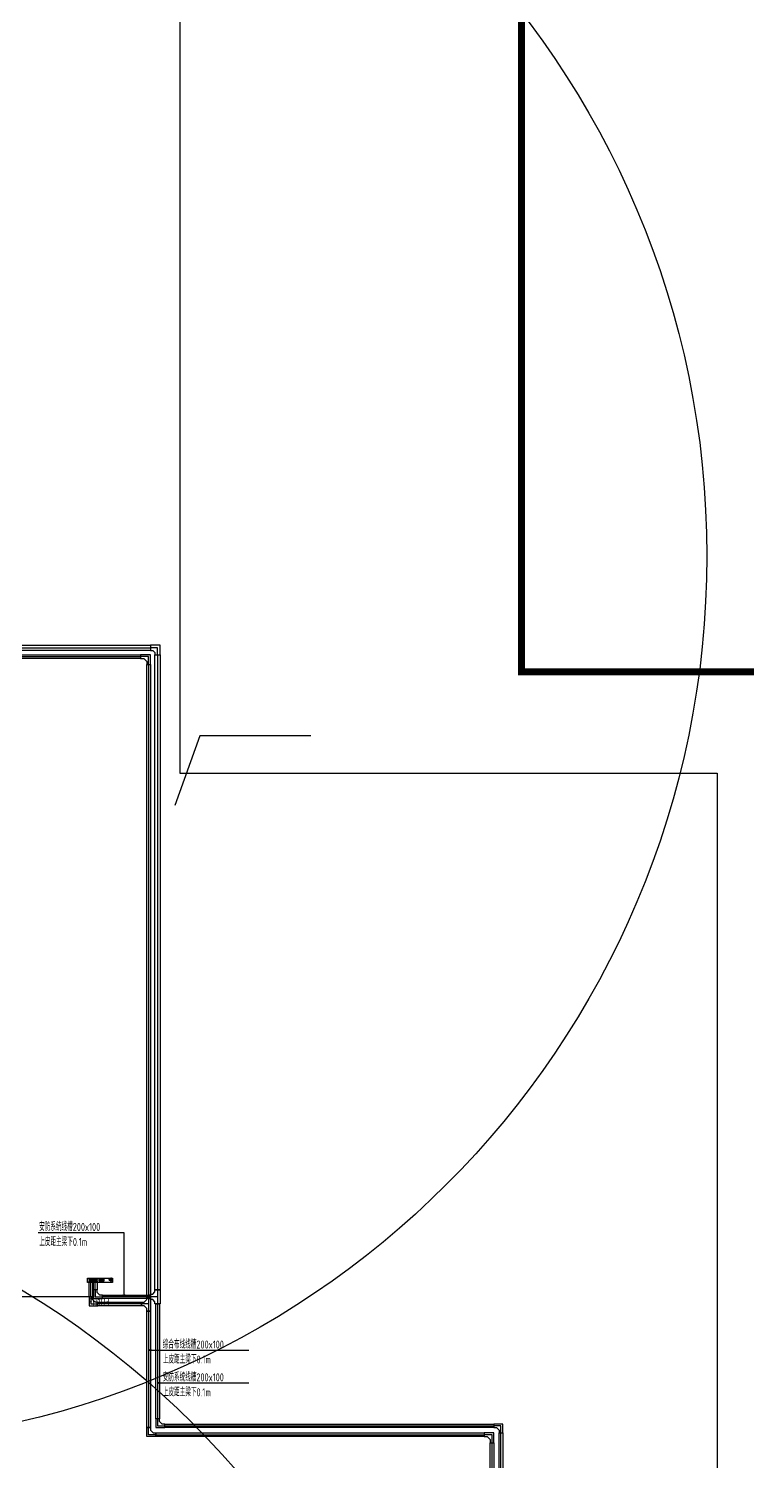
# Model space of a CAD drawing. Extents: x 0 to 3879896, y -114000 to 391286.
# Drawn here: x 2233328 to 2273719, y 177701 to 258257 of the extents above; entities that cross this region are included whole.
import ezdxf

# ---------------------------------------------------------------- set-up
doc = ezdxf.new("R2010")
doc.units = 0
doc.header["$LTSCALE"] = 1000
doc.header["$MEASUREMENT"] = 0
doc.linetypes.add('CONTINOUS', pattern=[0])
doc.linetypes.add('SZGX_a-zzgr$0$DASHDOT2', pattern=[6, 3, -1.5, 0, -1.5])
for name, color, linetype in [('20170912广田意见修改', 1, 'CONTINUOUS'), ('Arc_家具布置', 8, 'CONTINUOUS'), ('AXIS', 3, 'CONTINUOUS'), ('CABLETRAY_DOTE', 5, 'CONTINUOUS'), ('CABLETRAY_WEAK', 6, 'CONTINUOUS'), ('T-I-CHANNELS', 2, 'CONTINUOUS'), ('T-METER DATA', 150, 'C_LINE'), ('T-P-G RDJ', 1, 'CONTINOUS'), ('T-SYSTEM', 4, 'CONTINUOUS'), ('T-SYSTEM BLOCK', 4, 'CONTINUOUS'), ('T-TEXT', 7, 'CONTINUOUS'), ('T-TEXT-RD', 3, 'CONTINUOUS'), ('T-电源线槽', 1, 'CONTINUOUS'), ('T-铁塔', 3, 'CONTINUOUS')]:
    doc.layers.add(name, color=color, linetype=linetype)
doc.layers.add('A-ANNO-SYMB', color=3, linetype='CONTINUOUS', lineweight=25)
doc.layers.add('Arc_建筑红线', color=1, linetype='CONTINUOUS', lineweight=40)
doc.styles.add('GBSTYLE', font='gbxwxt.shx', dxfattribs={"width": 0.6, "bigfont": 'gbhzfs.shx'})
doc.styles.get("Standard").update_dxf_attribs({"font": 'GBENOR', "bigfont": 'GBCBIG'})
doc.linetypes.add('C_LINE', pattern='A,25.7,-2.08,["C",Standard,S=2.54,R=0,X=-0.54,Y=-1.27],-2.35', length=30.13)

# ---------------------------------------------------------------- blocks, each defined once
blk = doc.blocks.new('A$C5670352E')
at = {"layer": 'T-TEXT-RD', "color": 3, "style": 'GBSTYLE', "width": 0.7}
blk.add_text('FB1R3', height=450, dxfattribs=at).set_placement((119897, -61480, 0))
blk.add_text('FB1R3', height=450, dxfattribs=at).set_placement((119897, -61480, 0))
blk = doc.blocks.new('A$C53DD775B')
at = {"layer": 'T-SYSTEM', "elevation": 0}
for points in [[(118447, -61485, 0, 0, 0), (118946, -60986, 150, 0, 0), (119185, -60747, 0, 0, 0)], [(119435, -60747, 0, 0, 0), (118936, -61246, 150, 0, 0), (118697, -61485, 0, 0, 0)], [(119047, -61485, 0, 0, 0), (119546, -60986, 150, 0, 0), (119785, -60747, 0, 0, 0)], [(119572, -61460, 0, 0, 0), (120071, -60961, 150, 0, 0), (120310, -60722, 0, 0, 0)]]:
    blk.add_lwpolyline(points, format="xyseb", dxfattribs=at)
at = {"layer": 'T-SYSTEM', "const_width": 90, "elevation": 0}
for points in [[(119140, -60747, 1), (119230, -60747, 1)], [(119140, -60747, 1), (119230, -60747, 1)], [(119140, -60747, 1), (119230, -60747, 1)], [(119390, -60747, 1), (119480, -60747, 1)], [(119390, -60747, 1), (119480, -60747, 1)], [(119390, -60747, 1), (119480, -60747, 1)], [(119740, -60747, 1), (119830, -60747, 1)], [(119740, -60747, 1), (119830, -60747, 1)], [(119740, -60747, 1), (119830, -60747, 1)], [(120265, -60722, 1), (120355, -60722, 1)], [(120265, -60722, 1), (120355, -60722, 1)], [(120265, -60722, 1), (120355, -60722, 1)]]:
    blk.add_lwpolyline(points, format="xyb", close=True, dxfattribs=at)
at = {"layer": 'T-SYSTEM'}
for centre in [(119185, -60747, 0), (119185, -60747, 0), (119185, -60747, 0), (119435, -60747, 0), (119435, -60747, 0), (119435, -60747, 0), (119785, -60747, 0), (119785, -60747, 0), (119785, -60747, 0), (120310, -60722, 0), (120310, -60722, 0), (120310, -60722, 0)]:
    blk.add_circle(centre, 90, dxfattribs=at)
blk = doc.blocks.new('A$C0C473B77')
at = {"layer": 'T-P-G RDJ', "elevation": 0}
blk.add_lwpolyline([(120385, -60897), (118985, -60897), (118985, -60647), (120385, -60647)], close=True, dxfattribs=at)
blk.add_lwpolyline([(120385, -60897), (118985, -60897), (118985, -60647), (120385, -60647)], close=True, dxfattribs=at)
blk = doc.blocks.new('A$C7B3708B5')
at = {"layer": 'T-TEXT', "linetype": 'ByBlock'}
h = blk.add_hatch(color=256, dxfattribs=at)
edge = h.paths.add_edge_path()
edge.add_arc((109150, -81470), 37.5, 0, 360)
h = blk.add_hatch(color=256, dxfattribs=at)
edge = h.paths.add_edge_path()
edge.add_arc((110644, -84565), 37.5, 0, 360)
h = blk.add_hatch(color=256, dxfattribs=at)
edge = h.paths.add_edge_path()
edge.add_arc((111144, -86410), 37.5, 0, 360)
at = {"layer": 'CABLETRAY_DOTE'}
for p, q in [((91494, -45070), (110644, -45070)), ((111044, -45070), (110644, -45070)), ((111044, -45470), (111044, -45070)), ((91144, -45570), (110094, -45570)), ((110544, -45570), (110094, -45570)), ((110544, -46020), (110544, -45570)), ((111044, -45470), (111044, -81170)), ((110544, -46020), (110544, -81570)), ((107294, -81570), (107294, -80670)), ((107544, -81170), (107544, -80670)), ((107544, -81170), (107544, -81570)), ((111044, -81170), (111044, -81970)), ((107294, -81570), (107294, -81970)), ((107294, -81970), (107694, -81970)), ((107544, -81570), (107944, -81570)), ((110144, -81970), (107694, -81970)), ((110644, -81570), (107944, -81570)), ((110544, -81970), (110144, -81970)), ((110544, -81570), (110544, -82370)), ((111044, -81570), (110644, -81570)), ((111044, -81970), (111044, -88420)), ((110544, -82370), (110544, -88920)), ((111044, -88420), (111044, -88820)), ((110544, -89320), (110544, -88920)), ((110944, -89320), (110544, -89320)), ((110944, -89320), (129394, -89320)), ((111044, -88820), (111444, -88820)), ((111444, -88820), (129944, -88820)), ((129844, -89320), (129394, -89320)), ((129844, -89770), (129844, -89320)), ((130344, -88820), (129944, -88820)), ((130344, -89220), (130344, -88820)), ((130344, -122922), (130344, -89220)), ((129844, -122922), (129844, -89770))]:
    blk.add_line(p, q, dxfattribs=at)
at = {"layer": 'CABLETRAY_WEAK'}
for p, q in [((91494, -44920), (110644, -44920)), ((110644, -44920), (110644, -45220)), ((111194, -44920), (110644, -44920)), ((110644, -44920), (110644, -45220)), ((111194, -45470), (111194, -44920)), ((110644, -45220), (91494, -45220)), ((110644, -45220), (110769, -45220)), ((110769, -45220), (110894, -45345)), ((110894, -45345), (110894, -45470)), ((110894, -81170), (110894, -45470)), ((110894, -45470), (111194, -45470)), ((110894, -45470), (111194, -45470)), ((111194, -45470), (111194, -81170)), ((107644, -80670, 0), (107444, -80570, 0)), ((107644, -80570, 0), (107444, -80670, 0)), ((107444, -80670), (107644, -80670)), ((107444, -81170), (107444, -80670)), ((107644, -81170), (107444, -81170)), ((107444, -81170), (107444, -81670)), ((107644, -81170), (107444, -81170)), ((107644, -80670), (107644, -81170)), ((107644, -81320), (107644, -81170)), ((107794, -81470), (107644, -81320)), ((110769, -81420), (110894, -81295)), ((111194, -81170), (110894, -81170)), ((110894, -81295), (110894, -81170)), ((110894, -81170), (111194, -81170)), ((111194, -81170), (111194, -81970)), ((107444, -81670), (107944, -81670)), ((107944, -81470), (107794, -81470)), ((107944, -81670), (107944, -81470)), ((107944, -81470), (110644, -81470)), ((107944, -81670), (107944, -81470)), ((110644, -81670), (107944, -81670)), ((110644, -81720), (110644, -81420)), ((110644, -81420), (110769, -81420)), ((110644, -81470), (110644, -81670)), ((110769, -81720), (110644, -81720)), ((110894, -81845), (110769, -81720)), ((110894, -81970), (110894, -81845)), ((111194, -81970), (110894, -81970)), ((110944, -88420), (110944, -81970)), ((110944, -81970), (111144, -81970)), ((111144, -81970), (111144, -88420)), ((111144, -88420), (110944, -88420)), ((110944, -88420), (110944, -88920)), ((111144, -88420), (110944, -88420)), ((111144, -88570), (111144, -88420)), ((111294, -88720), (111144, -88570)), ((110944, -88920), (111444, -88920)), ((111444, -88720), (111294, -88720)), ((111444, -88920), (111444, -88720)), ((111444, -88720), (129944, -88720)), ((111444, -88920), (111444, -88720)), ((129944, -88920), (111444, -88920)), ((129944, -88720), (129944, -88920)), ((130444, -88720), (129944, -88720)), ((129944, -88720), (129944, -88920)), ((129944, -88920), (130094, -88920)), ((130094, -88920), (130244, -89070)), ((130244, -89070), (130244, -89220)), ((130244, -89220), (130444, -89220)), ((130244, -122922), (130244, -89220)), ((130244, -89220), (130444, -89220)), ((130444, -89220), (130444, -88720)), ((130444, -89220), (130444, -122922))]:
    blk.add_line(p, q, dxfattribs=at)
at = {"layer": 'CABLETRAY_WEAK', "elevation": 0}
blk.add_lwpolyline([(107444, -80570), (107444, -80670), (107644, -80670), (107644, -80570)], close=True, dxfattribs=at)
at = {"layer": 'T-I-CHANNELS'}
for p, q in [((91144, -45470), (110094, -45470)), ((110094, -45670), (91144, -45670)), ((110094, -45470), (110094, -45670)), ((110644, -45470), (110094, -45470)), ((110094, -45470), (110094, -45670)), ((110094, -45670), (110269, -45670)), ((110269, -45670), (110444, -45845)), ((110444, -45845), (110444, -46020)), ((110644, -46020), (110644, -45470)), ((110444, -46020), (110644, -46020)), ((110444, -81570), (110444, -46020)), ((110444, -46020), (110644, -46020)), ((110644, -46020), (110644, -81570)), ((107194, -80670), (107394, -80670)), ((107194, -81570), (107194, -80670)), ((107344, -80670, 0), (107244, -80570, 0)), ((107344, -80570, 0), (107244, -80670, 0)), ((107394, -80670), (107394, -81570)), ((107394, -81570), (107194, -81570)), ((107194, -81570), (107194, -82070)), ((107394, -81570), (107194, -81570)), ((107194, -82070), (107694, -82070)), ((107394, -81720), (107394, -81570)), ((107544, -81870), (107394, -81720)), ((107694, -81870), (107544, -81870)), ((107694, -82070), (107694, -81870)), ((107694, -81870), (110144, -81870)), ((107694, -82070), (107694, -81870)), ((110144, -82070), (107694, -82070)), ((110144, -81870), (110144, -82070)), ((110144, -82070), (110144, -81870)), ((110144, -81870), (110294, -81870)), ((110294, -82070), (110144, -82070)), ((110294, -81870), (110444, -81720)), ((110444, -82220), (110294, -82070)), ((110644, -81570), (110444, -81570)), ((110444, -81720), (110444, -81570)), ((110444, -81570), (110644, -81570)), ((110644, -81570), (110644, -82370)), ((110444, -82370), (110444, -82220)), ((110444, -88920), (110444, -82370)), ((110444, -82370), (110644, -82370)), ((110644, -82370), (110444, -82370)), ((110644, -82370), (110644, -88920)), ((110644, -88920), (110444, -88920)), ((110444, -89420), (110444, -88920)), ((110444, -88920), (110644, -88920)), ((110644, -88920), (110644, -89070)), ((110644, -89070), (110794, -89220)), ((110794, -89220), (110944, -89220)), ((110944, -89420), (110944, -89220)), ((110944, -89220), (129394, -89220)), ((110944, -89220), (110944, -89420)), ((129394, -89220), (129394, -89420)), ((129944, -89220), (129394, -89220)), ((129394, -89220), (129394, -89420)), ((129944, -89770), (129944, -89220)), ((110944, -89420), (110444, -89420)), ((129394, -89420), (110944, -89420)), ((129394, -89420), (129569, -89420)), ((129569, -89420), (129744, -89595)), ((129744, -89595), (129744, -89770)), ((129744, -89770), (129944, -89770)), ((129744, -122922), (129744, -89770)), ((129744, -89770), (129944, -89770)), ((129944, -89770), (129944, -122922))]:
    blk.add_line(p, q, dxfattribs=at)
at = {"layer": 'T-I-CHANNELS', "elevation": 0}
blk.add_lwpolyline([(107244, -80570), (107244, -80670), (107344, -80670), (107344, -80570)], close=True, dxfattribs=at)
at = {"layer": 'T-SYSTEM', "elevation": 0}
for points in [[(106556, -81358, 0, 0, 0), (107055, -80859, 150, 0, 0), (107294, -80620, 0, 0, 0)], [(107544, -80620, 0, 0, 0), (107045, -81119, 150, 0, 0), (106806, -81358, 0, 0, 0)], [(107156, -81358, 0, 0, 0), (107655, -80859, 150, 0, 0), (107894, -80620, 0, 0, 0)]]:
    blk.add_lwpolyline(points, format="xyseb", dxfattribs=at)
at = {"layer": 'T-SYSTEM', "const_width": 90, "elevation": 0}
for points in [[(107249, -80620, 1), (107339, -80620, 1)], [(107249, -80620, 1), (107339, -80620, 1)], [(107249, -80620, 1), (107339, -80620, 1)], [(107499, -80620, 1), (107589, -80620, 1)], [(107499, -80620, 1), (107589, -80620, 1)], [(107499, -80620, 1), (107589, -80620, 1)], [(107849, -80620, 1), (107939, -80620, 1)], [(107849, -80620, 1), (107939, -80620, 1)], [(107849, -80620, 1), (107939, -80620, 1)]]:
    blk.add_lwpolyline(points, format="xyb", close=True, dxfattribs=at)
at = {"layer": 'T-SYSTEM'}
blk.add_lwpolyline([(107681, -81333, 0, 0, 0), (108180, -80834, 150, 0, 0), (108419, -80595, 0, 0, 0)], format="xyseb", dxfattribs=at)
at = {"layer": 'T-SYSTEM', "const_width": 90}
blk.add_lwpolyline([(108374, -80595, 1), (108464, -80595, 1)], format="xyb", close=True, dxfattribs=at)
blk.add_lwpolyline([(108374, -80595, 1), (108464, -80595, 1)], format="xyb", close=True, dxfattribs=at)
blk.add_lwpolyline([(108374, -80595, 1), (108464, -80595, 1)], format="xyb", close=True, dxfattribs=at)
at = {"layer": 'T-SYSTEM'}
for centre in [(107294, -80620, 0), (107294, -80620, 0), (107294, -80620, 0), (107544, -80620, 0), (107544, -80620, 0), (107544, -80620, 0), (107894, -80620, 0), (107894, -80620, 0), (107894, -80620, 0), (108419, -80595), (108419, -80595), (108419, -80595)]:
    blk.add_circle(centre, 90, dxfattribs=at)
at = {"layer": 'T-TEXT', "linetype": 'ByBlock'}
for p, q in [((104330, -77954), (109150, -77954, 0)), ((109150, -77954, 0), (109150, -81470, 0)), ((110644, -84565, 0), (116171, -84565, 0)), ((111144, -86410, 0), (116171, -86410, 0))]:
    blk.add_line(p, q, dxfattribs=at)
for centre in [(109150, -81470, 0), (110644, -84565, 0), (111144, -86410, 0)]:
    blk.add_circle(centre, 37.5, dxfattribs=at)
at = {"layer": 'T-电源线槽', "ltscale": 0.05}
for p, q in [((108444, -80570, 0), (108394, -80620, 0)), ((108444, -80620, 0), (108394, -80570, 0))]:
    blk.add_line(p, q, dxfattribs=at)
at = {"layer": 'T-电源线槽', "ltscale": 0.05, "elevation": 0}
blk.add_lwpolyline([(108444, -80620), (108444, -80570), (108394, -80570), (108394, -80620)], close=True, dxfattribs=at)
at = {"layer": 'T-铁塔', "linetype": 'ByBlock'}
for p, q in [((108044, -80670, 0), (107744, -80570, 0)), ((108044, -80570, 0), (107744, -80670, 0))]:
    blk.add_line(p, q, dxfattribs=at)
at = {"layer": 'T-铁塔', "linetype": 'ByBlock', "elevation": 0}
blk.add_lwpolyline([(107744, -80570), (107744, -80670), (108044, -80670), (108044, -80570)], close=True, dxfattribs=at)
at = {"layer": 'T-TEXT', "linetype": 'ByBlock', "style": 'GBSTYLE', "width": 0.7}
for s, p in [('安防系统线槽200x100', (104387, -77865, 0)), ('上皮距主梁下0.1m', (104394, -78706, 0)), ('综合布线线槽200x100', (111336, -84476, 0)), ('上皮距主梁下0.1m', (111343, -85317, 0)), ('安防系统线槽200x100', (111336, -86321, 0)), ('上皮距主梁下0.1m', (111343, -87161, 0))]:
    blk.add_text(s, height=450, dxfattribs=at).set_placement(p)

msp = doc.modelspace()

# ---------------------------------------------------------------- linework, layer by layer
at = {"layer": 'A-ANNO-SYMB', "linetype": 'ByBlock', "elevation": 0}
msp.add_lwpolyline([(2241821.4, 311400.5), (2241821.4, 216400.5), (2272021.4, 216400.5), (2272021.4, 119793.2)], dxfattribs=at)
at = {"layer": 'Arc_建筑红线', "color": 20, "linetype": 'SZGX_a-zzgr$0$DASHDOT2', "ltscale": 0.2, "const_width": 400, "elevation": 0}
msp.add_lwpolyline([(2129528.4, 303600.5), (2137528.4, 311600.5), (2312028.4, 311600.5), (2316028.4, 307876.3), (2316028.4, 298599), (2261028.4, 298599), (2261028.4, 222099), (2276028.4, 222099), (2276028.4, 129100.5), (2129528.4, 129100.5)], close=True, dxfattribs=at)
at = {"layer": 'AXIS', "linetype": 'ByBlock'}
msp.add_lwpolyline([(2249190.4, 218487.5), (2242953, 218487.5), (2241544.2, 214568)], dxfattribs=at)
at = {"layer": 'T-METER DATA', "color": 1, "linetype": 'ByBlock'}
for centre in [(2200820.3, 302395.7), (2221441.9, 228615.9), (2207194.5, 144472.7)]:
    msp.add_circle(centre, 50000, dxfattribs=at)
at = {"layer": 'T-SYSTEM BLOCK', "elevation": 0}
msp.add_lwpolyline([(2226021.4, 185300.5), (2226021.4, 186965.5), (2236980.8, 186965.5)], dxfattribs=at)

# ---------------------------------------------------------------- block references
at = {"layer": '20170912广田意见修改'}
msp.add_blockref('A$C7B3708B5', (2129528.4, 268520.4, 0), dxfattribs=at)
at = {"layer": 'Arc_家具布置'}
for name, p in [('A$C53DD775B', (2117646.3, 248650.5, 0)), ('A$C0C473B77', (2117646.3, 248650.5, 0)), ('A$C5670352E', (2116769.8, 247902.9, 0))]:
    msp.add_blockref(name, p, dxfattribs=at)

doc.saveas('drawing.dxf')
